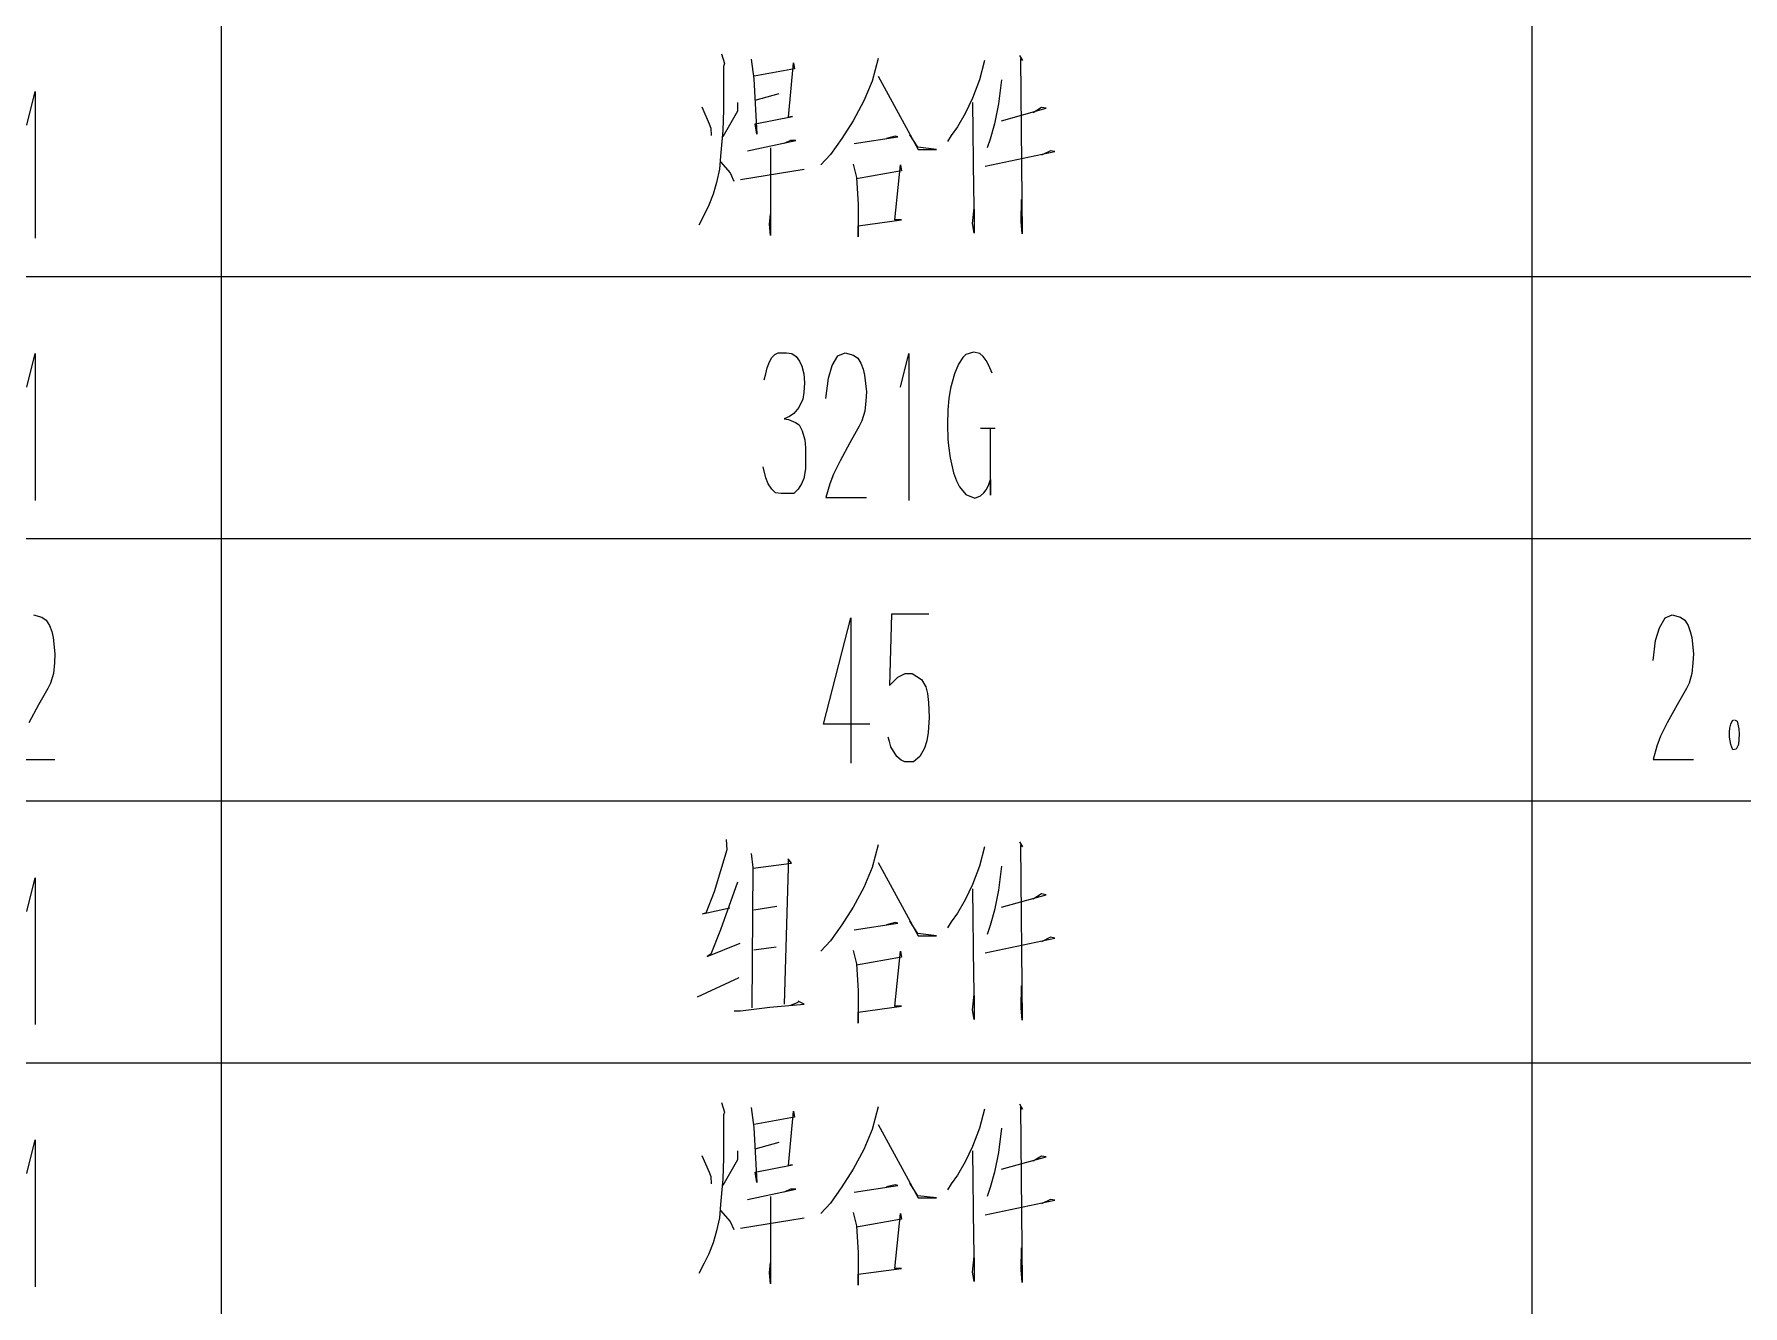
# Model space of a CAD drawing. Extents: x 0 to 8410, y 0 to 11890.
# Drawn here: x 7460 to 7916.2, y 1435.1 to 1774.7 of the extents above; entities that cross this region are included whole.
import ezdxf

# ---------------------------------------------------------------- set-up
doc = ezdxf.new("R2010")
doc.units = 0
doc.header["$MEASUREMENT"] = 0
doc.layers.add('6', color=7, linetype='Continuous')
doc.layers.add('9', color=7, linetype='Continuous')

# ---------------------------------------------------------------- blocks, each defined once
blk = doc.blocks.new('BLKENT887')
at = {"layer": '9', "color": 2, "linetype": 'Continuous'}
for p, q in [((7643.5, 1489.41), (7644.28, 1486.86)), ((7651.47, 1488.04), (7652.12, 1482.75)), ((7685.33, 1488.24), (7683.76, 1482.16)), ((7713.69, 1487.65), (7712.39, 1482.55)), ((7723.1, 1489.02), (7723.89, 1487.65)), ((7723.89, 1487.65), (7723.37, 1488.24)), ((7723.37, 1488.24), (7723.76, 1441.37)), ((7644.28, 1486.86), (7644.02, 1486.08)), ((7644.02, 1486.08), (7644.02, 1474.51)), ((7652.12, 1482.75), (7652.91, 1468.04)), ((7662.97, 1485.49), (7652.25, 1483.53)), ((7661.41, 1472.55), (7662.71, 1487.06)), ((7662.71, 1487.06), (7662.97, 1485.49)), ((7685.33, 1483.53), (7696.05, 1463.92)), ((7458.01, 1470.4), (7460.23, 1479.4)), ((7460.23, 1479.4), (7460.23, 1440.2)), ((7652.52, 1477.06), (7658.92, 1478.82)), ((7683.76, 1482.16), (7681.54, 1476.86)), ((7712.39, 1482.55), (7710.56, 1477.65)), ((7718.27, 1482.55), (7717.48, 1476.08)), ((7638.27, 1475.29), (7640.23, 1470.78)), ((7644.02, 1474.51), (7643.89, 1469.02)), ((7647.81, 1474.12), (7643.89, 1467.25)), ((7647.81, 1476.47), (7647.81, 1474.12)), ((7681.54, 1476.86), (7678.66, 1471.57)), ((7710.56, 1477.65), (7708.59, 1473.53)), ((7710.56, 1476.47), (7710.82, 1453.14)), ((7717.48, 1476.08), (7716.44, 1470.78)), ((7718.27, 1471.57), (7730.16, 1474.9)), ((7728.99, 1475.1), (7726.76, 1473.73)), ((7730.16, 1474.9), (7728.99, 1475.1)), ((7640.23, 1470.78), (7640.62, 1469.61)), ((7640.62, 1469.61), (7640.75, 1467.65)), ((7643.89, 1469.02), (7643.5, 1465.1)), ((7652.52, 1470.78), (7662.45, 1472.75)), ((7652.91, 1468.04), (7652.52, 1470.78)), ((7662.45, 1472.75), (7661.41, 1472.55)), ((7678.66, 1471.57), (7675.65, 1466.86)), ((7706.5, 1470), (7704.8, 1467.65)), ((7708.59, 1473.53), (7706.5, 1470)), ((7716.44, 1470.78), (7715.26, 1466.67)), ((7643.5, 1465.1), (7643.24, 1462.16)), ((7650.42, 1463.53), (7663.37, 1466.27)), ((7661.93, 1466.27), (7660.23, 1465.49)), ((7663.37, 1466.27), (7661.93, 1466.27)), ((7675.65, 1466.86), (7672.65, 1462.55)), ((7678.92, 1465.49), (7690.56, 1467.25)), ((7689.9, 1467.45), (7687.55, 1466.86)), ((7690.56, 1467.25), (7689.9, 1467.45)), ((7695.91, 1464.51), (7693.82, 1467.84)), ((7700.88, 1463.92), (7695.91, 1464.51)), ((7704.8, 1467.65), (7703.89, 1466.08)), ((7715.26, 1466.67), (7714.48, 1464.31)), ((7643.24, 1462.16), (7642.97, 1458.63)), ((7643.24, 1460.59), (7645.85, 1457.65)), ((7656.57, 1464.31), (7656.57, 1440.98)), ((7672.65, 1462.55), (7670.03, 1459.8)), ((7678.66, 1460), (7679.58, 1456.47)), ((7696.05, 1463.92), (7700.88, 1463.92)), ((7713.95, 1459.41), (7732.52, 1463.33)), ((7731.34, 1463.53), (7728.99, 1462.35)), ((7732.52, 1463.33), (7731.34, 1463.53)), ((7642.97, 1458.63), (7642.19, 1455.1)), ((7645.85, 1457.65), (7646.76, 1455.49)), ((7648.59, 1455.88), (7665.59, 1458.63)), ((7691.6, 1458.24), (7679.58, 1456.08)), ((7679.58, 1456.47), (7679.97, 1449.22)), ((7689.77, 1445.1), (7691.34, 1459.8)), ((7691.34, 1459.8), (7691.6, 1458.24)), ((7641.27, 1451.96), (7640.1, 1449.02)), ((7642.19, 1455.1), (7641.27, 1451.96)), ((7710.82, 1453.14), (7710.95, 1446.27)), ((7638.92, 1446.47), (7637.48, 1443.73)), ((7640.1, 1449.02), (7638.92, 1446.47)), ((7656.31, 1443.92), (7656.57, 1446.67)), ((7679.97, 1449.22), (7679.97, 1440.59)), ((7710.56, 1444.12), (7710.95, 1448.24)), ((7710.95, 1446.27), (7710.95, 1441.57)), ((7723.5, 1444.71), (7723.63, 1450.59)), ((7656.57, 1440.98), (7656.31, 1443.92)), ((7679.97, 1443.53), (7691.6, 1445.1)), ((7679.97, 1440.59), (7679.97, 1443.53)), ((7691.6, 1445.1), (7689.77, 1445.1)), ((7710.95, 1441.57), (7710.56, 1444.12)), ((7723.76, 1441.37), (7723.5, 1444.71))]:
    blk.add_line(p, q, dxfattribs=at)
blk = doc.blocks.new('BLKENT888')
at = {"layer": '9', "color": 2, "linetype": 'Continuous'}
for p, q in [((7644.93, 1556.86), (7641.54, 1545.69)), ((7644.8, 1559.61), (7644.93, 1556.86)), ((7651.47, 1555.88), (7651.86, 1552.16)), ((7685.33, 1558.24), (7683.76, 1552.16)), ((7713.69, 1557.65), (7712.39, 1552.55)), ((7723.1, 1559.02), (7723.89, 1557.65)), ((7723.89, 1557.65), (7723.37, 1558.24)), ((7723.37, 1558.24), (7723.76, 1511.37)), ((7651.86, 1552.16), (7651.6, 1514.71)), ((7651.99, 1551.96), (7662.19, 1553.33)), ((7661.27, 1552.16), (7660.23, 1515.69)), ((7662.19, 1553.33), (7661.27, 1554.51)), ((7661.27, 1554.51), (7661.27, 1552.16)), ((7683.76, 1552.16), (7681.54, 1546.86)), ((7685.33, 1553.53), (7696.05, 1533.92)), ((7712.39, 1552.55), (7710.56, 1547.65)), ((7718.27, 1552.55), (7717.48, 1546.08)), ((7458.01, 1540.4), (7460.23, 1549.4)), ((7460.23, 1549.4), (7460.23, 1510.2)), ((7647.81, 1548.24), (7643.24, 1535.49)), ((7681.54, 1546.86), (7678.66, 1541.57)), ((7710.56, 1547.65), (7708.59, 1543.53)), ((7641.54, 1545.69), (7639.31, 1540)), ((7708.59, 1543.53), (7706.5, 1540)), ((7710.56, 1546.47), (7710.82, 1523.14)), ((7717.48, 1546.08), (7716.44, 1540.78)), ((7718.27, 1541.57), (7730.16, 1544.9)), ((7728.99, 1545.1), (7726.76, 1543.73)), ((7730.16, 1544.9), (7728.99, 1545.1)), ((7638.4, 1539.8), (7645.72, 1541.37)), ((7639.31, 1540), (7638.4, 1539.8)), ((7658.27, 1541.76), (7652.12, 1540.78)), ((7678.66, 1541.57), (7675.65, 1536.86)), ((7689.9, 1537.45), (7687.55, 1536.86)), ((7690.56, 1537.25), (7689.9, 1537.45)), ((7695.91, 1534.51), (7693.82, 1537.84)), ((7704.8, 1537.65), (7703.89, 1536.08)), ((7706.5, 1540), (7704.8, 1537.65)), ((7716.44, 1540.78), (7715.26, 1536.67)), ((7643.24, 1535.49), (7640.62, 1529.02)), ((7675.65, 1536.86), (7672.65, 1532.55)), ((7678.92, 1535.49), (7690.56, 1537.25)), ((7700.88, 1533.92), (7695.91, 1534.51)), ((7696.05, 1533.92), (7700.88, 1533.92)), ((7713.95, 1529.41), (7732.52, 1533.33)), ((7715.26, 1536.67), (7714.48, 1534.31)), ((7731.34, 1533.53), (7728.99, 1532.35)), ((7732.52, 1533.33), (7731.34, 1533.53)), ((7639.71, 1528.43), (7648.46, 1531.96)), ((7640.62, 1529.02), (7639.71, 1528.43)), ((7652.12, 1530.2), (7658.14, 1530.98)), ((7672.65, 1532.55), (7670.03, 1529.8)), ((7678.66, 1530), (7679.58, 1526.47)), ((7689.77, 1515.1), (7691.34, 1529.8)), ((7691.34, 1529.8), (7691.6, 1528.24)), ((7691.6, 1528.24), (7679.58, 1526.08)), ((7679.58, 1526.47), (7679.97, 1519.22)), ((7637.09, 1517.65), (7648.2, 1522.75)), ((7679.97, 1519.22), (7679.97, 1510.59)), ((7710.82, 1523.14), (7710.95, 1516.27)), ((7723.5, 1514.71), (7723.63, 1520.59)), ((7648.59, 1513.92), (7656.44, 1514.9)), ((7656.44, 1514.9), (7665.59, 1515.69)), ((7663.89, 1516.08), (7661.93, 1515.29)), ((7664.02, 1516.47), (7663.89, 1516.08)), ((7665.59, 1515.69), (7664.02, 1516.47)), ((7679.97, 1513.53), (7691.6, 1515.1)), ((7691.6, 1515.1), (7689.77, 1515.1)), ((7710.56, 1514.12), (7710.95, 1518.24)), ((7710.95, 1516.27), (7710.95, 1511.57)), ((7723.76, 1511.37), (7723.5, 1514.71)), ((7646.9, 1513.92), (7648.59, 1513.92)), ((7679.97, 1510.59), (7679.97, 1513.53)), ((7710.95, 1511.57), (7710.56, 1514.12))]:
    blk.add_line(p, q, dxfattribs=at)
blk = doc.blocks.new('BLKENT889')
at = {"layer": '9', "color": 2, "linetype": 'Continuous'}
for p, q in [((7459.84, 1619.6), (7462.06, 1619)), ((7688.92, 1619.8), (7688.4, 1600.8)), ((7698.86, 1619.8), (7688.92, 1619.8)), ((7895.44, 1618.8), (7897.34, 1619.6)), ((7897.34, 1619.6), (7899.56, 1619)), ((7462.06, 1619), (7463.23, 1618.2)), ((7463.23, 1618.2), (7464.08, 1616.8)), ((7464.08, 1616.8), (7464.67, 1615.2)), ((7464.67, 1615.2), (7465.06, 1613.6)), ((7670.75, 1590.4), (7678.07, 1618.8)), ((7678.07, 1618.8), (7678.07, 1580)), ((7892.89, 1612.8), (7893.94, 1616.2)), ((7893.94, 1616.2), (7895.44, 1618.8)), ((7899.56, 1619), (7900.73, 1618.2)), ((7900.73, 1618.2), (7901.58, 1616.8)), ((7901.58, 1616.8), (7902.17, 1615.2)), ((7902.17, 1615.2), (7902.56, 1613.6)), ((7465.06, 1613.6), (7465.52, 1609.2)), ((7892.24, 1607.4), (7892.89, 1612.8)), ((7902.56, 1613.6), (7903.02, 1609.2)), ((7465.39, 1606.8), (7465.13, 1604)), ((7465.52, 1609.2), (7465.39, 1606.8)), ((7902.89, 1606.8), (7902.63, 1604)), ((7903.02, 1609.2), (7902.89, 1606.8)), ((7464.35, 1601.4), (7463.63, 1600)), ((7465.13, 1604), (7464.35, 1601.4)), ((7688.4, 1600.8), (7690.55, 1603)), ((7690.55, 1603), (7692.52, 1604)), ((7692.52, 1604), (7694.41, 1604)), ((7694.41, 1604), (7696.89, 1602.4)), ((7696.89, 1602.4), (7698.07, 1600.4)), ((7901.85, 1601.4), (7901.13, 1600)), ((7902.63, 1604), (7901.85, 1601.4)), ((7463.63, 1600), (7461.14, 1595.6)), ((7698.07, 1600.4), (7698.53, 1598.6)), ((7698.53, 1598.6), (7698.79, 1596.2)), ((7901.13, 1600), (7898.64, 1595.6)), ((7461.14, 1595.6), (7458.53, 1590.8)), ((7698.92, 1592.2), (7698.72, 1588.2)), ((7698.79, 1596.2), (7698.92, 1592.2)), ((7898.64, 1595.6), (7896.03, 1590.8)), ((7683.1, 1590.4), (7670.75, 1590.4)), ((7698.72, 1588.2), (7698.33, 1586)), ((7896.03, 1590.8), (7894.26, 1587.2)), ((7912.63, 1588.4), (7912.76, 1589.4)), ((7912.63, 1587), (7912.63, 1588.4)), ((7912.76, 1589.4), (7912.96, 1590.4)), ((7912.96, 1590.4), (7913.48, 1591.4)), ((7913.48, 1591.4), (7913.81, 1591.6)), ((7913.94, 1591.6), (7914.66, 1591.2)), ((7914.66, 1591.2), (7915.11, 1589.2)), ((7915.24, 1587.8), (7915.05, 1585)), ((7915.11, 1589.2), (7915.24, 1587.8)), ((7688.4, 1585.8), (7688.01, 1587)), ((7688.72, 1584.4), (7688.4, 1585.8)), ((7690.29, 1581.8), (7688.72, 1584.4)), ((7697.74, 1584), (7696.44, 1581.8)), ((7698.33, 1586), (7697.74, 1584)), ((7893.28, 1584.6), (7892.24, 1581)), ((7894.26, 1587.2), (7893.28, 1584.6)), ((7912.96, 1585), (7912.63, 1587)), ((7913.55, 1583.6), (7912.96, 1585)), ((7914.46, 1583.8), (7913.55, 1583.6)), ((7915.05, 1585), (7914.46, 1583.8)), ((7454.74, 1581), (7465.52, 1581)), ((7691.47, 1580.8), (7690.29, 1581.8)), ((7692.45, 1580.4), (7691.47, 1580.8)), ((7694.8, 1580.4), (7692.45, 1580.4)), ((7696.44, 1581.8), (7694.8, 1580.4)), ((7892.24, 1581), (7903.02, 1581))]:
    blk.add_line(p, q, dxfattribs=at)
blk = doc.blocks.new('BLKENT890')
at = {"layer": '9', "color": 2, "linetype": 'Continuous'}
for p, q in [((7458.01, 1680.4), (7460.23, 1689.4)), ((7460.23, 1689.4), (7460.23, 1650.2)), ((7656.37, 1687.2), (7656.96, 1688.4)), ((7656.96, 1688.4), (7657.74, 1689.2)), ((7657.74, 1689.2), (7658.66, 1689.6)), ((7658.66, 1689.6), (7660.88, 1689.6)), ((7660.88, 1689.6), (7662.25, 1689.4)), ((7662.25, 1689.4), (7663.43, 1688.6)), ((7663.43, 1688.6), (7664.35, 1687.4)), ((7673.1, 1686.2), (7674.61, 1688.8)), ((7674.61, 1688.8), (7676.5, 1689.6)), ((7676.5, 1689.6), (7678.73, 1689)), ((7678.73, 1689), (7679.9, 1688.2)), ((7679.9, 1688.2), (7680.75, 1686.8)), ((7691.34, 1680.4), (7693.56, 1689.4)), ((7693.56, 1689.4), (7693.56, 1650.2)), ((7707.94, 1688.4), (7706.83, 1686.6)), ((7708.73, 1689.2), (7707.94, 1688.4)), ((7710.82, 1689.8), (7708.73, 1689.2)), ((7712.52, 1689.4), (7710.82, 1689.8)), ((7713.37, 1688.6), (7712.52, 1689.4)), ((7714.15, 1687.6), (7713.37, 1688.6)), ((7654.93, 1682.4), (7655.33, 1684)), ((7655.33, 1684), (7655.72, 1685.6)), ((7655.72, 1685.6), (7656.37, 1687.2)), ((7664.35, 1687.4), (7665, 1686)), ((7665, 1686), (7665.46, 1684)), ((7665.46, 1684), (7665.65, 1681.6)), ((7672.06, 1682.8), (7673.1, 1686.2)), ((7680.75, 1686.8), (7681.34, 1685.2)), ((7681.34, 1685.2), (7681.73, 1683.6)), ((7681.73, 1683.6), (7682.19, 1679.2)), ((7705.72, 1684), (7704.67, 1680.2)), ((7706.83, 1686.6), (7705.72, 1684)), ((7714.93, 1686.2), (7714.15, 1687.6)), ((7715.78, 1684.2), (7714.93, 1686.2)), ((7665.46, 1679), (7665.2, 1677.2)), ((7665.65, 1681.6), (7665.46, 1679)), ((7671.41, 1677.4), (7672.06, 1682.8)), ((7682.19, 1679.2), (7682.06, 1676.8)), ((7704.67, 1680.2), (7704.22, 1677.4)), ((7664.15, 1675), (7662.84, 1673.4)), ((7665.2, 1677.2), (7664.15, 1675)), ((7682.06, 1676.8), (7681.8, 1674)), ((7703.95, 1674.4), (7703.89, 1670.4)), ((7704.22, 1677.4), (7703.95, 1674.4)), ((7661.67, 1672.6), (7660.23, 1672)), ((7660.23, 1672), (7661.41, 1671.8)), ((7661.41, 1671.8), (7663.3, 1671)), ((7662.84, 1673.4), (7661.67, 1672.6)), ((7663.3, 1671), (7664.22, 1670.4)), ((7664.22, 1670.4), (7665.06, 1668.8)), ((7680.29, 1670), (7677.81, 1665.6)), ((7681.01, 1671.4), (7680.29, 1670)), ((7681.8, 1674), (7681.01, 1671.4)), ((7703.89, 1670.4), (7703.95, 1666.6)), ((7665.06, 1668.8), (7665.78, 1666.4)), ((7665.78, 1666.4), (7665.98, 1664.2)), ((7677.81, 1665.6), (7675.2, 1660.8)), ((7703.95, 1666.6), (7704.09, 1664.8)), ((7716.57, 1669.4), (7712.65, 1669.4)), ((7715.33, 1651.6), (7715.33, 1669.2)), ((7665.98, 1664.2), (7665.98, 1660.4)), ((7675.2, 1660.8), (7673.43, 1657.2)), ((7704.09, 1664.8), (7704.54, 1661.6)), ((7704.54, 1661.6), (7705.46, 1657.6)), ((7655.33, 1656.2), (7654.67, 1659.2)), ((7655.98, 1654.6), (7655.33, 1656.2)), ((7665.91, 1658.6), (7665.46, 1656)), ((7665.98, 1660.4), (7665.91, 1658.6)), ((7673.43, 1657.2), (7672.45, 1654.6)), ((7705.46, 1657.6), (7706.24, 1655.4)), ((7656.96, 1653.2), (7655.98, 1654.6)), ((7657.94, 1652.2), (7656.96, 1653.2)), ((7659.44, 1652), (7657.94, 1652.2)), ((7662.84, 1652), (7659.44, 1652)), ((7663.95, 1653.2), (7662.84, 1652)), ((7664.87, 1654.6), (7663.95, 1653.2)), ((7665.46, 1656), (7664.87, 1654.6)), ((7672.45, 1654.6), (7671.41, 1651)), ((7706.24, 1655.4), (7707.03, 1653.8)), ((7707.03, 1653.8), (7708.79, 1651.8)), ((7708.79, 1651.8), (7711.14, 1650.8)), ((7712.65, 1651.4), (7713.56, 1652.2)), ((7713.56, 1652.2), (7714.22, 1653)), ((7714.22, 1653), (7714.8, 1654.2)), ((7714.8, 1654.2), (7715.33, 1655.8)), ((7715.33, 1655.8), (7715.33, 1651.6)), ((7671.41, 1651), (7682.19, 1651)), ((7711.14, 1650.8), (7712.65, 1651.4))]:
    blk.add_line(p, q, dxfattribs=at)
blk = doc.blocks.new('BLKENT891')
at = {"layer": '9', "color": 2, "linetype": 'Continuous'}
for p, q in [((7643.5, 1769.41), (7644.28, 1766.86)), ((7644.28, 1766.86), (7644.02, 1766.08)), ((7644.02, 1766.08), (7644.02, 1754.51)), ((7651.47, 1768.04), (7652.12, 1762.75)), ((7661.41, 1752.55), (7662.71, 1767.06)), ((7662.71, 1767.06), (7662.97, 1765.49)), ((7685.33, 1768.24), (7683.76, 1762.16)), ((7713.69, 1767.65), (7712.39, 1762.55)), ((7723.1, 1769.02), (7723.89, 1767.65)), ((7723.89, 1767.65), (7723.37, 1768.24)), ((7723.37, 1768.24), (7723.76, 1721.37)), ((7652.12, 1762.75), (7652.91, 1748.04)), ((7662.97, 1765.49), (7652.25, 1763.53)), ((7683.76, 1762.16), (7681.54, 1756.86)), ((7685.33, 1763.53), (7696.05, 1743.92)), ((7712.39, 1762.55), (7710.56, 1757.65)), ((7718.27, 1762.55), (7717.48, 1756.08)), ((7458.01, 1750.4), (7460.23, 1759.4)), ((7460.23, 1759.4), (7460.23, 1720.2)), ((7647.81, 1756.47), (7647.81, 1754.12)), ((7652.52, 1757.06), (7658.92, 1758.82)), ((7681.54, 1756.86), (7678.66, 1751.57)), ((7710.56, 1757.65), (7708.59, 1753.53)), ((7710.56, 1756.47), (7710.82, 1733.14)), ((7638.27, 1755.29), (7640.23, 1750.78)), ((7644.02, 1754.51), (7643.89, 1749.02)), ((7647.81, 1754.12), (7643.89, 1747.25)), ((7652.52, 1750.78), (7662.45, 1752.75)), ((7662.45, 1752.75), (7661.41, 1752.55)), ((7708.59, 1753.53), (7706.5, 1750)), ((7717.48, 1756.08), (7716.44, 1750.78)), ((7718.27, 1751.57), (7730.16, 1754.9)), ((7728.99, 1755.1), (7726.76, 1753.73)), ((7730.16, 1754.9), (7728.99, 1755.1)), ((7640.23, 1750.78), (7640.62, 1749.61)), ((7640.62, 1749.61), (7640.75, 1747.65)), ((7643.89, 1749.02), (7643.5, 1745.1)), ((7652.91, 1748.04), (7652.52, 1750.78)), ((7678.66, 1751.57), (7675.65, 1746.86)), ((7689.9, 1747.45), (7687.55, 1746.86)), ((7690.56, 1747.25), (7689.9, 1747.45)), ((7695.91, 1744.51), (7693.82, 1747.84)), ((7704.8, 1747.65), (7703.89, 1746.08)), ((7706.5, 1750), (7704.8, 1747.65)), ((7716.44, 1750.78), (7715.26, 1746.67)), ((7643.5, 1745.1), (7643.24, 1742.16)), ((7650.42, 1743.53), (7663.37, 1746.27)), ((7656.57, 1744.31), (7656.57, 1720.98)), ((7661.93, 1746.27), (7660.23, 1745.49)), ((7663.37, 1746.27), (7661.93, 1746.27)), ((7675.65, 1746.86), (7672.65, 1742.55)), ((7678.92, 1745.49), (7690.56, 1747.25)), ((7700.88, 1743.92), (7695.91, 1744.51)), ((7696.05, 1743.92), (7700.88, 1743.92)), ((7713.95, 1739.41), (7732.52, 1743.33)), ((7715.26, 1746.67), (7714.48, 1744.31)), ((7731.34, 1743.53), (7728.99, 1742.35)), ((7732.52, 1743.33), (7731.34, 1743.53)), ((7642.97, 1738.63), (7642.19, 1735.1)), ((7643.24, 1742.16), (7642.97, 1738.63)), ((7643.24, 1740.59), (7645.85, 1737.65)), ((7648.59, 1735.88), (7665.59, 1738.63)), ((7672.65, 1742.55), (7670.03, 1739.8)), ((7678.66, 1740), (7679.58, 1736.47)), ((7691.6, 1738.24), (7679.58, 1736.08)), ((7689.77, 1725.1), (7691.34, 1739.8)), ((7691.34, 1739.8), (7691.6, 1738.24)), ((7642.19, 1735.1), (7641.27, 1731.96)), ((7645.85, 1737.65), (7646.76, 1735.49)), ((7679.58, 1736.47), (7679.97, 1729.22)), ((7641.27, 1731.96), (7640.1, 1729.02)), ((7679.97, 1729.22), (7679.97, 1720.59)), ((7710.82, 1733.14), (7710.95, 1726.27)), ((7723.5, 1724.71), (7723.63, 1730.59)), ((7638.92, 1726.47), (7637.48, 1723.73)), ((7640.1, 1729.02), (7638.92, 1726.47)), ((7656.31, 1723.92), (7656.57, 1726.67)), ((7679.97, 1723.53), (7691.6, 1725.1)), ((7691.6, 1725.1), (7689.77, 1725.1)), ((7710.56, 1724.12), (7710.95, 1728.24)), ((7710.95, 1726.27), (7710.95, 1721.57)), ((7723.76, 1721.37), (7723.5, 1724.71)), ((7656.57, 1720.98), (7656.31, 1723.92)), ((7679.97, 1720.59), (7679.97, 1723.53)), ((7710.95, 1721.57), (7710.56, 1724.12))]:
    blk.add_line(p, q, dxfattribs=at)
blk = doc.blocks.new('BLKENT877')
at = {"layer": '9'}
for name in ['BLKENT891', 'BLKENT890', 'BLKENT889', 'BLKENT888', 'BLKENT887']:
    blk.add_blockref(name, (0, 0), dxfattribs=at)
blk = doc.blocks.new('BLKENT829')
at = {"layer": '9', "color": 1, "linetype": 'Continuous'}
for p, q in [((7510, 700), (7510, 3320)), ((7860, 700), (7860, 3320)), ((6510, 1710), (8310, 1710)), ((6510, 1640), (8310, 1640)), ((6510, 1570), (8310, 1570)), ((6510, 1500), (8310, 1500))]:
    blk.add_line(p, q, dxfattribs=at)
at = {"layer": '9'}
blk.add_blockref('BLKENT877', (0, 0), dxfattribs=at)

msp = doc.modelspace()

# ---------------------------------------------------------------- block references
at = {"layer": '6'}
msp.add_blockref('BLKENT829', (0, 0), dxfattribs=at)

doc.saveas('drawing.dxf')
